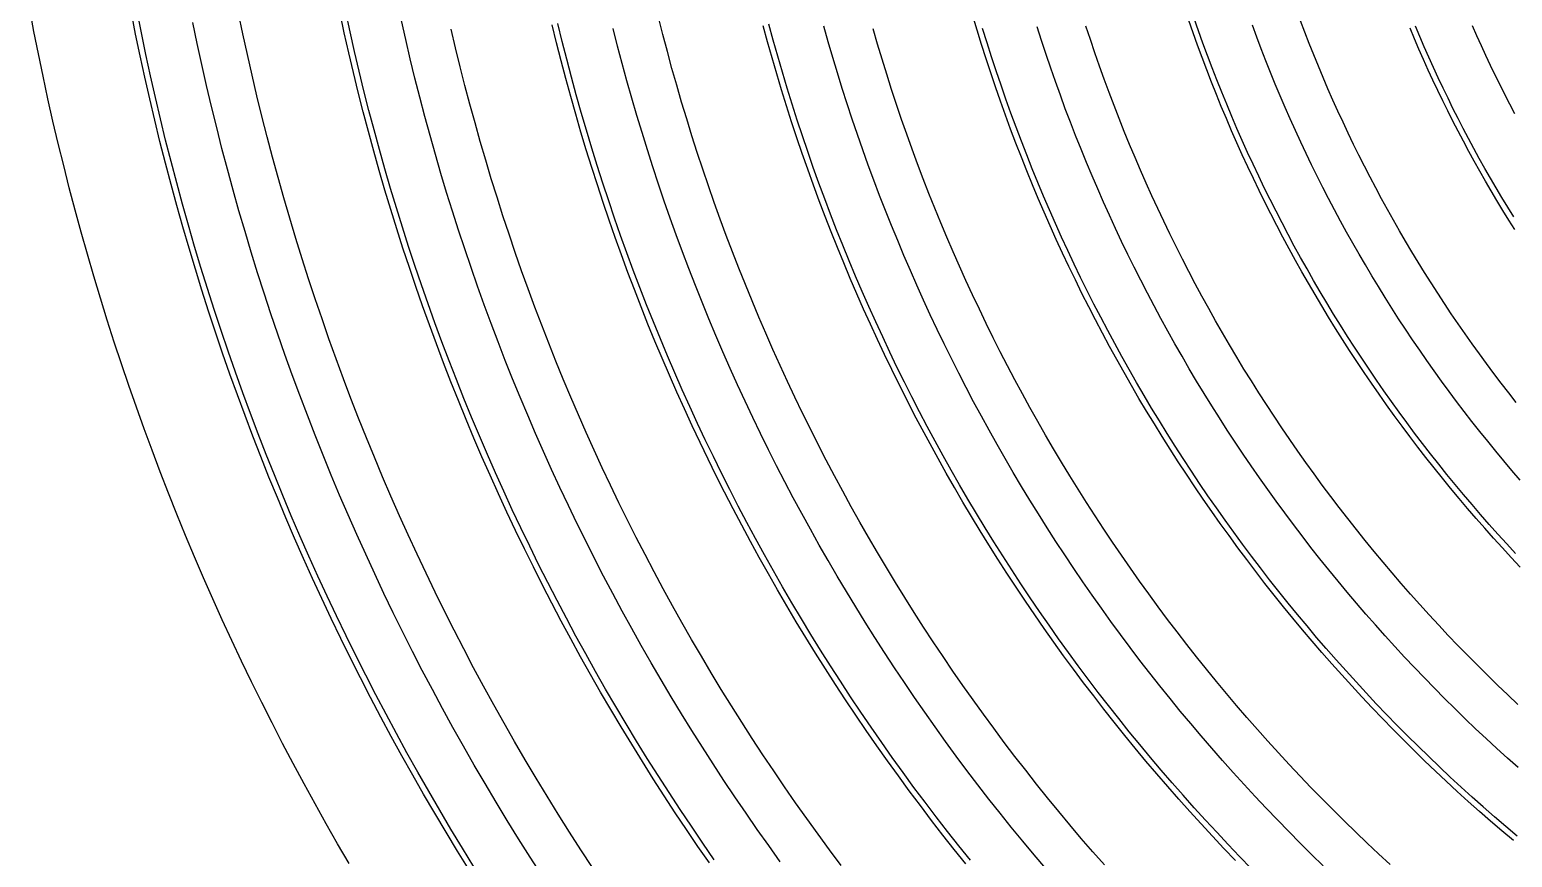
# Model space of a CAD drawing. Header units: metres. Extents: x 10 to 1210, y 10 to 2773.
# Drawn here: x 17.5 to 271.5, y 1154.7 to 1296.4 of the extents above; entities that cross this region are included whole.
import ezdxf

# ---------------------------------------------------------------- set-up
doc = ezdxf.new("R2010")
doc.units = ezdxf.units.M
for name, color, linetype in [('ACIKLIK', 5, 'Continuous'), ('CAM_SABLON', 4, 'Continuous'), ('DIS_KENAR_V91_Z3', 1, 'Continuous'), ('LAMBA_T4_Z4', 3, 'Continuous')]:
    doc.layers.add(name, color=color, linetype=linetype)

msp = doc.modelspace()

# ---------------------------------------------------------------- linework, layer by layer
at = {"layer": 'ACIKLIK'}
for points in [[(146.1, 1153.94), (144.12, 1156.69), (142.17, 1159.45), (140.24, 1162.23), (138.33, 1165.03), (136.45, 1167.85), (134.6, 1170.68), (132.76, 1173.53), (130.96, 1176.39), (129.18, 1179.27), (127.42, 1182.17), (125.69, 1185.08), (123.98, 1188), (122.3, 1190.94), (120.65, 1193.89), (119.02, 1196.86), (117.42, 1199.85), (115.84, 1202.84), (114.29, 1205.85), (112.77, 1208.88), (111.27, 1211.91), (109.8, 1214.96), (108.35, 1218.02), (106.94, 1221.1), (105.54, 1224.19), (104.18, 1227.29), (102.84, 1230.4), (101.53, 1233.52), (100.25, 1236.65), (99, 1239.8), (97.77, 1242.95), (96.57, 1246.12), (95.4, 1249.3), (94.26, 1252.48), (93.14, 1255.68), (92.05, 1258.89), (90.99, 1262.1), (89.96, 1265.33), (88.95, 1268.56), (87.98, 1271.8), (87.03, 1275.05), (86.11, 1278.31), (85.22, 1281.58), (84.36, 1284.85), (83.53, 1288.13), (82.72, 1291.42), (81.94, 1294.72), (81.2, 1298.02)], [(105.24, 1151.62), (103.25, 1154.72), (101.28, 1157.84), (99.33, 1160.98), (97.42, 1164.14), (95.53, 1167.31), (93.67, 1170.5), (91.84, 1173.7), (90.04, 1176.93), (88.26, 1180.16), (86.51, 1183.41), (84.79, 1186.68), (83.1, 1189.96), (81.44, 1193.26), (79.81, 1196.57), (78.21, 1199.89), (76.63, 1203.23), (75.09, 1206.58), (73.57, 1209.95), (72.08, 1213.33), (70.63, 1216.72), (69.2, 1220.13), (67.8, 1223.54), (66.43, 1226.97), (65.1, 1230.41), (63.79, 1233.86), (62.51, 1237.33), (61.26, 1240.8), (60.05, 1244.28), (58.86, 1247.78), (57.7, 1251.29), (56.58, 1254.8), (55.48, 1258.33), (54.42, 1261.86), (53.39, 1265.41), (52.38, 1268.96), (51.41, 1272.52), (50.47, 1276.09), (49.57, 1279.67), (48.69, 1283.25), (47.84, 1286.85), (47.03, 1290.45), (46.24, 1294.05), (45.49, 1297.67)], [(191.58, 1152.75), (189.59, 1155.1), (187.62, 1157.46), (185.67, 1159.85), (183.74, 1162.25), (181.83, 1164.67), (179.95, 1167.11), (178.08, 1169.56), (176.24, 1172.03), (174.42, 1174.51), (172.62, 1177.01), (170.84, 1179.53), (169.08, 1182.06), (167.35, 1184.61), (165.64, 1187.17), (163.95, 1189.74), (162.28, 1192.33), (160.64, 1194.94), (159.02, 1197.56), (157.42, 1200.19), (155.85, 1202.84), (154.29, 1205.5), (152.76, 1208.17), (151.26, 1210.86), (149.78, 1213.56), (148.32, 1216.28), (146.89, 1219), (145.47, 1221.74), (144.09, 1224.49), (142.73, 1227.26), (141.39, 1230.03), (140.07, 1232.82), (138.78, 1235.61), (137.52, 1238.42), (136.28, 1241.24), (135.06, 1244.07), (133.87, 1246.91), (132.7, 1249.76), (131.56, 1252.63), (130.45, 1255.5), (129.35, 1258.38), (128.29, 1261.27), (127.25, 1264.17), (126.23, 1267.07), (125.24, 1269.99), (124.28, 1272.92), (123.34, 1275.85), (122.42, 1278.79), (121.54, 1281.74), (120.67, 1284.7), (119.84, 1287.66), (119.03, 1290.64), (118.24, 1293.62), (117.49, 1296.6)], [(239.1, 1153.25), (237.11, 1155.19), (235.14, 1157.14), (233.19, 1159.11), (231.25, 1161.1), (229.33, 1163.1), (227.43, 1165.12), (225.55, 1167.16), (223.68, 1169.22), (221.83, 1171.29), (220, 1173.37), (218.19, 1175.48), (216.4, 1177.59), (214.62, 1179.73), (212.87, 1181.88), (211.13, 1184.04), (209.41, 1186.22), (207.71, 1188.41), (206.03, 1190.62), (204.37, 1192.85), (202.73, 1195.08), (201.11, 1197.34), (199.51, 1199.6), (197.93, 1201.88), (196.37, 1204.18), (194.82, 1206.48), (193.3, 1208.8), (191.8, 1211.14), (190.32, 1213.49), (188.86, 1215.85), (187.42, 1218.22), (186, 1220.6), (184.6, 1223), (183.23, 1225.41), (181.87, 1227.83), (180.54, 1230.26), (179.22, 1232.71), (177.93, 1235.16), (176.66, 1237.63), (175.41, 1240.11), (174.18, 1242.6), (172.98, 1245.1), (171.79, 1247.61), (170.63, 1250.13), (169.49, 1252.66), (168.38, 1255.2), (167.28, 1257.75), (166.21, 1260.31), (165.16, 1262.88), (164.13, 1265.45), (163.12, 1268.04), (162.14, 1270.63), (161.18, 1273.24), (160.24, 1275.85), (159.33, 1278.47), (158.43, 1281.1), (157.56, 1283.73), (156.72, 1286.38), (155.9, 1289.03), (155.1, 1291.68), (154.32, 1294.35), (153.57, 1297.02)], [(272.48, 1170.05), (270.64, 1171.69), (268.81, 1173.35), (266.99, 1175.03), (265.2, 1176.72), (263.41, 1178.43), (261.64, 1180.15), (259.89, 1181.89), (258.15, 1183.64), (256.43, 1185.41), (254.72, 1187.2), (253.03, 1188.99), (251.35, 1190.81), (249.69, 1192.64), (248.05, 1194.48), (246.42, 1196.34), (244.81, 1198.21), (243.21, 1200.09), (241.63, 1201.99), (240.07, 1203.9), (238.52, 1205.83), (236.99, 1207.77), (235.48, 1209.72), (233.99, 1211.69), (232.51, 1213.67), (231.05, 1215.66), (229.61, 1217.66), (228.18, 1219.68), (226.77, 1221.71), (225.38, 1223.75), (224.01, 1225.8), (222.66, 1227.87), (221.32, 1229.94), (220, 1232.03), (218.7, 1234.13), (217.42, 1236.24), (216.16, 1238.37), (214.92, 1240.5), (213.69, 1242.64), (212.48, 1244.8), (211.29, 1246.96), (210.13, 1249.14), (208.98, 1251.33), (207.85, 1253.52), (206.73, 1255.73), (205.64, 1257.94), (204.57, 1260.17), (203.52, 1262.4), (202.48, 1264.64), (201.47, 1266.89), (200.47, 1269.15), (199.5, 1271.42), (198.54, 1273.7), (197.61, 1275.99), (196.69, 1278.28), (195.8, 1280.58), (194.92, 1282.89), (194.07, 1285.21), (193.23, 1287.53), (192.42, 1289.86), (191.62, 1292.2), (190.85, 1294.55), (190.1, 1296.9)], [(272.83, 1219.3), (271.42, 1220.94), (270.02, 1222.59), (268.64, 1224.25), (267.27, 1225.93), (265.91, 1227.62), (264.57, 1229.32), (263.25, 1231.03), (261.94, 1232.75), (260.64, 1234.48), (259.36, 1236.23), (258.1, 1237.99), (256.85, 1239.75), (255.62, 1241.53), (254.4, 1243.32), (253.2, 1245.12), (252.01, 1246.93), (250.84, 1248.75), (249.68, 1250.58), (248.55, 1252.42), (247.42, 1254.27), (246.32, 1256.13), (245.23, 1258), (244.15, 1259.88), (243.09, 1261.77), (242.05, 1263.66), (241.03, 1265.57), (240.02, 1267.49), (239.03, 1269.41), (238.06, 1271.34), (237.1, 1273.28), (236.16, 1275.23), (235.24, 1277.19), (234.33, 1279.16), (233.44, 1281.13), (232.57, 1283.11), (231.72, 1285.1), (230.88, 1287.09), (230.06, 1289.1), (229.26, 1291.11), (228.47, 1293.12), (227.71, 1295.15), (226.96, 1297.18)], [(271.93, 1282), (271.07, 1283.65), (270.22, 1285.3), (269.38, 1286.96), (268.56, 1288.63), (267.75, 1290.3), (266.96, 1291.98), (266.18, 1293.67), (265.42, 1295.37), (264.67, 1297.07)]]:
    msp.add_lwpolyline(points, dxfattribs=at)
at = {"layer": 'CAM_SABLON'}
for points in [[(93.64, 1153.07), (91.66, 1156.28), (89.7, 1159.5), (87.78, 1162.74), (85.88, 1166), (84.01, 1169.27), (82.16, 1172.56), (80.35, 1175.87), (78.57, 1179.19), (76.81, 1182.52), (75.09, 1185.88), (73.39, 1189.24), (71.72, 1192.62), (70.08, 1196.02), (68.48, 1199.43), (66.9, 1202.85), (65.35, 1206.29), (63.83, 1209.74), (62.34, 1213.2), (60.88, 1216.68), (59.46, 1220.17), (58.06, 1223.67), (56.69, 1227.19), (55.36, 1230.71), (54.05, 1234.25), (52.78, 1237.8), (51.54, 1241.35), (50.32, 1244.92), (49.14, 1248.5), (47.99, 1252.1), (46.88, 1255.7), (45.79, 1259.31), (44.74, 1262.92), (43.71, 1266.55), (42.72, 1270.19), (41.76, 1273.84), (40.83, 1277.49), (39.94, 1281.15), (39.07, 1284.82), (38.24, 1288.5), (37.44, 1292.18), (36.67, 1295.87), (35.94, 1299.57)], [(134.8, 1154.29), (132.82, 1157.14), (130.87, 1160), (128.95, 1162.88), (127.05, 1165.78), (125.17, 1168.69), (123.33, 1171.62), (121.5, 1174.57), (119.7, 1177.53), (117.93, 1180.51), (116.19, 1183.5), (114.47, 1186.51), (112.78, 1189.53), (111.11, 1192.57), (109.47, 1195.62), (107.86, 1198.69), (106.27, 1201.77), (104.71, 1204.86), (103.18, 1207.97), (101.67, 1211.09), (100.2, 1214.22), (98.75, 1217.37), (97.32, 1220.53), (95.93, 1223.7), (94.56, 1226.88), (93.22, 1230.07), (91.91, 1233.28), (90.62, 1236.5), (89.37, 1239.73), (88.14, 1242.97), (86.94, 1246.22), (85.77, 1249.48), (84.63, 1252.75), (83.52, 1256.03), (82.43, 1259.32), (81.37, 1262.62), (80.35, 1265.93), (79.35, 1269.25), (78.38, 1272.57), (77.44, 1275.91), (76.53, 1279.25), (75.65, 1282.6), (74.79, 1285.96), (73.97, 1289.32), (73.18, 1292.69), (72.41, 1296.07), (71.68, 1299.46)], [(272.04, 1206.73), (270.52, 1208.37), (269.01, 1210.03), (267.52, 1211.71), (266.04, 1213.39), (264.58, 1215.09), (263.13, 1216.8), (261.69, 1218.53), (260.27, 1220.26), (258.87, 1222.01), (257.48, 1223.78), (256.11, 1225.55), (254.75, 1227.33), (253.41, 1229.13), (252.08, 1230.94), (250.77, 1232.76), (249.48, 1234.59), (248.2, 1236.43), (246.94, 1238.29), (245.69, 1240.15), (244.46, 1242.03), (243.25, 1243.91), (242.05, 1245.81), (240.87, 1247.72), (239.71, 1249.64), (238.56, 1251.56), (237.43, 1253.5), (236.32, 1255.45), (235.22, 1257.4), (234.14, 1259.37), (233.08, 1261.35), (232.04, 1263.33), (231.01, 1265.32), (230, 1267.33), (229.01, 1269.34), (228.04, 1271.36), (227.08, 1273.39), (226.14, 1275.42), (225.22, 1277.47), (224.32, 1279.52), (223.43, 1281.58), (222.56, 1283.65), (221.71, 1285.73), (220.88, 1287.81), (220.07, 1289.9), (219.28, 1292), (218.5, 1294.1), (217.74, 1296.21), (217, 1298.33)], [(178.67, 1154.19), (176.7, 1156.65), (174.74, 1159.13), (172.81, 1161.63), (170.89, 1164.14), (169, 1166.67), (167.14, 1169.22), (165.29, 1171.79), (163.47, 1174.37), (161.67, 1176.96), (159.89, 1179.57), (158.13, 1182.2), (156.4, 1184.84), (154.69, 1187.5), (153.01, 1190.17), (151.34, 1192.86), (149.71, 1195.56), (148.09, 1198.27), (146.5, 1201), (144.93, 1203.74), (143.39, 1206.5), (141.87, 1209.27), (140.37, 1212.05), (138.9, 1214.85), (137.46, 1217.66), (136.03, 1220.48), (134.64, 1223.31), (133.26, 1226.16), (131.92, 1229.01), (130.59, 1231.88), (129.3, 1234.76), (128.02, 1237.65), (126.78, 1240.56), (125.56, 1243.47), (124.36, 1246.39), (123.19, 1249.33), (122.04, 1252.27), (120.92, 1255.22), (119.83, 1258.19), (118.76, 1261.16), (117.72, 1264.14), (116.71, 1267.14), (115.72, 1270.14), (114.75, 1273.14), (113.82, 1276.16), (112.91, 1279.19), (112.02, 1282.22), (111.17, 1285.26), (110.34, 1288.31), (109.53, 1291.36), (108.75, 1294.42), (108, 1297.49)], [(226.77, 1152.8), (224.78, 1154.85), (222.8, 1156.91), (220.85, 1158.99), (218.91, 1161.08), (216.99, 1163.19), (215.09, 1165.32), (213.21, 1167.47), (211.35, 1169.63), (209.5, 1171.81), (207.68, 1174), (205.87, 1176.21), (204.09, 1178.44), (202.32, 1180.68), (200.57, 1182.94), (198.85, 1185.21), (197.14, 1187.49), (195.45, 1189.79), (193.78, 1192.11), (192.14, 1194.44), (190.51, 1196.79), (188.9, 1199.14), (187.32, 1201.52), (185.75, 1203.9), (184.21, 1206.3), (182.69, 1208.72), (181.19, 1211.14), (179.71, 1213.58), (178.25, 1216.04), (176.81, 1218.5), (175.39, 1220.98), (174, 1223.47), (172.63, 1225.97), (171.28, 1228.48), (169.95, 1231.01), (168.64, 1233.55), (167.36, 1236.09), (166.09, 1238.65), (164.85, 1241.22), (163.64, 1243.8), (162.44, 1246.4), (161.27, 1249), (160.12, 1251.61), (159, 1254.23), (157.89, 1256.86), (156.81, 1259.5), (155.75, 1262.15), (154.72, 1264.81), (153.71, 1267.48), (152.72, 1270.16), (151.76, 1272.85), (150.82, 1275.54), (149.9, 1278.24), (149, 1280.95), (148.13, 1283.67), (147.29, 1286.39), (146.47, 1289.13), (145.67, 1291.87), (144.89, 1294.61), (144.14, 1297.37)], [(272.31, 1158.32), (270.36, 1159.96), (268.43, 1161.62), (266.52, 1163.31), (264.61, 1165), (262.73, 1166.72), (260.86, 1168.44), (259, 1170.19), (257.16, 1171.95), (255.33, 1173.73), (253.52, 1175.52), (251.73, 1177.33), (249.95, 1179.16), (248.19, 1181), (246.44, 1182.86), (244.72, 1184.73), (243, 1186.61), (241.31, 1188.52), (239.62, 1190.43), (237.96, 1192.36), (236.32, 1194.31), (234.69, 1196.27), (233.07, 1198.24), (231.48, 1200.23), (229.9, 1202.23), (228.34, 1204.24), (226.8, 1206.27), (225.27, 1208.31), (223.77, 1210.37), (222.28, 1212.43), (220.81, 1214.52), (219.36, 1216.61), (217.92, 1218.72), (216.51, 1220.83), (215.11, 1222.97), (213.73, 1225.11), (212.37, 1227.26), (211.03, 1229.43), (209.71, 1231.61), (208.4, 1233.8), (207.12, 1236), (205.86, 1238.21), (204.61, 1240.44), (203.39, 1242.67), (202.18, 1244.91), (200.99, 1247.17), (199.83, 1249.43), (198.68, 1251.71), (197.55, 1254), (196.45, 1256.29), (195.36, 1258.6), (194.29, 1260.91), (193.24, 1263.23), (192.22, 1265.57), (191.21, 1267.91), (190.23, 1270.26), (189.26, 1272.61), (188.32, 1274.98), (187.39, 1277.36), (186.49, 1279.74), (185.61, 1282.13), (184.75, 1284.53), (183.91, 1286.93), (183.09, 1289.35), (182.29, 1291.77), (181.51, 1294.19), (180.76, 1296.63)], [(271.73, 1264.36), (270.71, 1266.01), (269.71, 1267.66), (268.72, 1269.33), (267.74, 1271), (266.78, 1272.68), (265.83, 1274.37), (264.9, 1276.07), (263.99, 1277.78), (263.08, 1279.49), (262.2, 1281.21), (261.32, 1282.94), (260.47, 1284.68), (259.63, 1286.43), (258.8, 1288.18), (257.99, 1289.94), (257.19, 1291.7), (256.41, 1293.48), (255.65, 1295.26), (254.9, 1297.04)]]:
    msp.add_lwpolyline(points, dxfattribs=at)
at = {"layer": 'DIS_KENAR_V91_Z3'}
for points in [[(72.27, 1153.61), (70.29, 1157), (68.34, 1160.41), (66.42, 1163.84), (64.53, 1167.28), (62.67, 1170.74), (60.85, 1174.21), (59.05, 1177.7), (57.28, 1181.21), (55.54, 1184.73), (53.84, 1188.27), (52.16, 1191.82), (50.52, 1195.39), (48.9, 1198.97), (47.32, 1202.56), (45.77, 1206.17), (44.25, 1209.79), (42.77, 1213.43), (41.31, 1217.07), (39.89, 1220.73), (38.5, 1224.41), (37.14, 1228.09), (35.81, 1231.79), (34.52, 1235.49), (33.25, 1239.21), (32.02, 1242.94), (30.83, 1246.68), (29.66, 1250.43), (28.53, 1254.19), (27.43, 1257.96), (26.37, 1261.74), (25.33, 1265.53), (24.33, 1269.33), (23.37, 1273.14), (22.43, 1276.95), (21.53, 1280.77), (20.67, 1284.6), (19.83, 1288.44), (19.03, 1292.28), (18.27, 1296.14), (17.54, 1299.99)], [(113.94, 1152.95), (111.95, 1155.97), (109.99, 1159.02), (108.06, 1162.08), (106.15, 1165.16), (104.28, 1168.26), (102.42, 1171.37), (100.6, 1174.5), (98.8, 1177.64), (97.03, 1180.8), (95.29, 1183.98), (93.58, 1187.17), (91.89, 1190.37), (90.23, 1193.59), (88.6, 1196.83), (87, 1200.08), (85.43, 1203.34), (83.88, 1206.61), (82.37, 1209.9), (80.88, 1213.2), (79.42, 1216.52), (77.99, 1219.85), (76.59, 1223.19), (75.22, 1226.54), (73.88, 1229.9), (72.56, 1233.28), (71.28, 1236.66), (70.03, 1240.06), (68.8, 1243.47), (67.61, 1246.89), (66.45, 1250.32), (65.31, 1253.76), (64.21, 1257.21), (63.13, 1260.67), (62.09, 1264.13), (61.08, 1267.61), (60.09, 1271.1), (59.14, 1274.59), (58.22, 1278.09), (57.33, 1281.6), (56.47, 1285.12), (55.64, 1288.65), (54.84, 1292.18), (54.07, 1295.72), (53.33, 1299.26)], [(201.61, 1153.4), (199.63, 1155.66), (197.66, 1157.94), (195.71, 1160.24), (193.79, 1162.55), (191.88, 1164.88), (190, 1167.23), (188.14, 1169.6), (186.29, 1171.98), (184.47, 1174.37), (182.67, 1176.79), (180.89, 1179.21), (179.13, 1181.66), (177.39, 1184.12), (175.68, 1186.59), (173.98, 1189.08), (172.31, 1191.58), (170.66, 1194.1), (169.03, 1196.63), (167.42, 1199.18), (165.84, 1201.74), (164.28, 1204.31), (162.74, 1206.9), (161.22, 1209.5), (159.73, 1212.11), (158.26, 1214.74), (156.81, 1217.38), (155.38, 1220.03), (153.98, 1222.7), (152.6, 1225.37), (151.25, 1228.06), (149.92, 1230.76), (148.61, 1233.47), (147.32, 1236.2), (146.06, 1238.93), (144.83, 1241.68), (143.61, 1244.43), (142.43, 1247.2), (141.26, 1249.97), (140.12, 1252.76), (139.01, 1255.56), (137.91, 1258.36), (136.85, 1261.18), (135.81, 1264), (134.79, 1266.84), (133.8, 1269.68), (132.83, 1272.53), (131.89, 1275.39), (130.97, 1278.26), (130.07, 1281.13), (129.21, 1284.01), (128.36, 1286.91), (127.55, 1289.8), (126.76, 1292.71), (125.99, 1295.62), (125.25, 1298.54)], [(272.17, 1232.6), (270.88, 1234.24), (269.6, 1235.9), (268.33, 1237.56), (267.07, 1239.24), (265.84, 1240.93), (264.61, 1242.63), (263.4, 1244.34), (262.21, 1246.06), (261.03, 1247.79), (259.87, 1249.54), (258.72, 1251.29), (257.59, 1253.05), (256.47, 1254.82), (255.37, 1256.6), (254.28, 1258.39), (253.21, 1260.19), (252.15, 1262), (251.11, 1263.82), (250.09, 1265.65), (249.08, 1267.48), (248.09, 1269.33), (247.12, 1271.18), (246.16, 1273.04), (245.22, 1274.91), (244.29, 1276.79), (243.38, 1278.68), (242.49, 1280.57), (241.61, 1282.47), (240.75, 1284.38), (239.91, 1286.3), (239.08, 1288.22), (238.27, 1290.16), (237.48, 1292.09), (236.7, 1294.04), (235.94, 1295.99), (235.2, 1297.95)], [(156.52, 1153.31), (154.53, 1155.97), (152.57, 1158.64), (150.64, 1161.33), (148.72, 1164.04), (146.83, 1166.77), (144.97, 1169.51), (143.12, 1172.26), (141.31, 1175.04), (139.51, 1177.83), (137.74, 1180.63), (136, 1183.45), (134.28, 1186.29), (132.58, 1189.14), (130.91, 1192), (129.26, 1194.88), (127.64, 1197.77), (126.05, 1200.68), (124.48, 1203.6), (122.94, 1206.54), (121.42, 1209.48), (119.92, 1212.44), (118.46, 1215.42), (117.02, 1218.41), (115.6, 1221.41), (114.21, 1224.42), (112.85, 1227.44), (111.52, 1230.48), (110.21, 1233.52), (108.93, 1236.58), (107.67, 1239.65), (106.44, 1242.73), (105.24, 1245.82), (104.06, 1248.92), (102.92, 1252.03), (101.8, 1255.15), (100.7, 1258.28), (99.64, 1261.42), (98.6, 1264.57), (97.59, 1267.73), (96.6, 1270.9), (95.65, 1274.07), (94.72, 1277.26), (93.82, 1280.45), (92.95, 1283.65), (92.1, 1286.86), (91.29, 1290.07), (90.5, 1293.29), (89.74, 1296.52)], [(250.57, 1153.44), (248.58, 1155.28), (246.61, 1157.13), (244.66, 1159), (242.72, 1160.89), (240.8, 1162.8), (238.89, 1164.72), (237, 1166.66), (235.13, 1168.61), (233.28, 1170.58), (231.44, 1172.57), (229.63, 1174.57), (227.82, 1176.59), (226.04, 1178.62), (224.27, 1180.67), (222.53, 1182.74), (220.8, 1184.82), (219.08, 1186.91), (217.39, 1189.02), (215.72, 1191.14), (214.06, 1193.28), (212.42, 1195.44), (210.8, 1197.6), (209.2, 1199.79), (207.62, 1201.98), (206.06, 1204.19), (204.52, 1206.41), (203, 1208.65), (201.5, 1210.9), (200.01, 1213.16), (198.55, 1215.44), (197.11, 1217.73), (195.68, 1220.03), (194.28, 1222.34), (192.89, 1224.66), (191.53, 1227), (190.19, 1229.35), (188.87, 1231.71), (187.57, 1234.08), (186.29, 1236.46), (185.03, 1238.86), (183.79, 1241.26), (182.57, 1243.68), (181.37, 1246.1), (180.2, 1248.54), (179.04, 1250.99), (177.91, 1253.45), (176.8, 1255.91), (175.71, 1258.39), (174.64, 1260.87), (173.6, 1263.37), (172.57, 1265.87), (171.57, 1268.38), (170.59, 1270.91), (169.63, 1273.44), (168.7, 1275.97), (167.78, 1278.52), (166.89, 1281.07), (166.02, 1283.64), (165.17, 1286.2), (164.35, 1288.78), (163.55, 1291.36), (162.77, 1293.96), (162.01, 1296.55)], [(272.45, 1180.88), (270.7, 1182.52), (268.97, 1184.18), (267.25, 1185.86), (265.55, 1187.55), (263.86, 1189.25), (262.18, 1190.97), (260.52, 1192.7), (258.88, 1194.45), (257.25, 1196.21), (255.64, 1197.99), (254.04, 1199.78), (252.45, 1201.58), (250.89, 1203.4), (249.34, 1205.23), (247.8, 1207.08), (246.28, 1208.94), (244.78, 1210.81), (243.3, 1212.69), (241.83, 1214.59), (240.38, 1216.5), (238.94, 1218.42), (237.52, 1220.36), (236.12, 1222.31), (234.73, 1224.27), (233.37, 1226.24), (232.01, 1228.22), (230.68, 1230.22), (229.37, 1232.22), (228.07, 1234.24), (226.79, 1236.27), (225.52, 1238.31), (224.28, 1240.36), (223.05, 1242.43), (221.84, 1244.5), (220.65, 1246.58), (219.48, 1248.68), (218.33, 1250.78), (217.19, 1252.9), (216.07, 1255.02), (214.97, 1257.15), (213.89, 1259.3), (212.83, 1261.45), (211.79, 1263.61), (210.77, 1265.78), (209.76, 1267.96), (208.77, 1270.15), (207.81, 1272.34), (206.86, 1274.55), (205.93, 1276.76), (205.02, 1278.98), (204.14, 1281.21), (203.27, 1283.45), (202.42, 1285.69), (201.58, 1287.94), (200.77, 1290.2), (199.98, 1292.47), (199.21, 1294.74), (198.46, 1297.02)]]:
    msp.add_lwpolyline(points, dxfattribs=at)
at = {"layer": 'LAMBA_T4_Z4'}
for points in [[(92.8, 1152.55), (90.81, 1155.76), (88.85, 1158.99), (86.91, 1162.24), (85.01, 1165.5), (83.14, 1168.78), (81.29, 1172.08), (79.47, 1175.39), (77.68, 1178.72), (75.92, 1182.06), (74.19, 1185.42), (72.49, 1188.8), (70.82, 1192.19), (69.18, 1195.59), (67.57, 1199.01), (65.99, 1202.44), (64.43, 1205.88), (62.91, 1209.34), (61.42, 1212.81), (59.96, 1216.3), (58.53, 1219.8), (57.13, 1223.31), (55.76, 1226.83), (54.42, 1230.36), (53.11, 1233.91), (51.84, 1237.46), (50.59, 1241.03), (49.38, 1244.61), (48.19, 1248.2), (47.04, 1251.79), (45.92, 1255.4), (44.83, 1259.02), (43.77, 1262.65), (42.75, 1266.29), (41.75, 1269.93), (40.79, 1273.59), (39.86, 1277.25), (38.96, 1280.92), (38.1, 1284.6), (37.26, 1288.28), (36.46, 1291.97), (35.69, 1295.67), (34.96, 1299.38)], [(133.98, 1153.72), (132, 1156.57), (130.04, 1159.44), (128.11, 1162.33), (126.21, 1165.23), (124.33, 1168.15), (122.48, 1171.09), (120.65, 1174.05), (118.85, 1177.01), (117.07, 1180), (115.32, 1183), (113.6, 1186.02), (111.9, 1189.05), (110.23, 1192.09), (108.59, 1195.15), (106.97, 1198.22), (105.38, 1201.31), (103.82, 1204.41), (102.28, 1207.53), (100.77, 1210.66), (99.29, 1213.8), (97.84, 1216.95), (96.41, 1220.12), (95.01, 1223.3), (93.64, 1226.49), (92.3, 1229.69), (90.98, 1232.91), (89.69, 1236.13), (88.44, 1239.37), (87.2, 1242.62), (86, 1245.88), (84.83, 1249.14), (83.68, 1252.42), (82.57, 1255.71), (81.48, 1259.01), (80.42, 1262.32), (79.39, 1265.64), (78.39, 1268.96), (77.42, 1272.3), (76.48, 1275.64), (75.56, 1278.99), (74.68, 1282.35), (73.82, 1285.72), (73, 1289.09), (72.2, 1292.47), (71.43, 1295.86), (70.7, 1299.25)], [(271.66, 1157.55), (269.71, 1159.2), (267.77, 1160.87), (265.85, 1162.56), (263.94, 1164.26), (262.05, 1165.98), (260.17, 1167.71), (258.31, 1169.47), (256.47, 1171.23), (254.63, 1173.02), (252.82, 1174.82), (251.02, 1176.63), (249.23, 1178.47), (247.47, 1180.31), (245.71, 1182.17), (243.98, 1184.05), (242.26, 1185.94), (240.56, 1187.85), (238.87, 1189.77), (237.2, 1191.71), (235.55, 1193.66), (233.91, 1195.63), (232.3, 1197.61), (230.7, 1199.6), (229.11, 1201.61), (227.55, 1203.63), (226, 1205.67), (224.47, 1207.72), (222.96, 1209.78), (221.46, 1211.85), (219.99, 1213.94), (218.53, 1216.04), (217.09, 1218.16), (215.67, 1220.28), (214.27, 1222.42), (212.89, 1224.57), (211.52, 1226.73), (210.18, 1228.91), (208.85, 1231.09), (207.54, 1233.29), (206.25, 1235.5), (204.99, 1237.72), (203.74, 1239.95), (202.51, 1242.19), (201.3, 1244.44), (200.11, 1246.71), (198.94, 1248.98), (197.78, 1251.26), (196.65, 1253.56), (195.54, 1255.86), (194.45, 1258.17), (193.38, 1260.49), (192.33, 1262.83), (191.3, 1265.17), (190.29, 1267.52), (189.3, 1269.87), (188.34, 1272.24), (187.39, 1274.62), (186.46, 1277), (185.56, 1279.39), (184.67, 1281.79), (183.81, 1284.19), (182.96, 1286.61), (182.14, 1289.03), (181.34, 1291.46), (180.56, 1293.89), (179.8, 1296.34), (179.07, 1298.78)], [(272.85, 1204.4), (271.31, 1206.04), (269.78, 1207.7), (268.27, 1209.36), (266.77, 1211.04), (265.29, 1212.74), (263.82, 1214.44), (262.36, 1216.16), (260.92, 1217.89), (259.5, 1219.64), (258.09, 1221.39), (256.69, 1223.16), (255.31, 1224.94), (253.95, 1226.73), (252.61, 1228.54), (251.27, 1230.35), (249.96, 1232.18), (248.66, 1234.02), (247.38, 1235.87), (246.11, 1237.73), (244.86, 1239.6), (243.62, 1241.48), (242.41, 1243.38), (241.2, 1245.28), (240.02, 1247.2), (238.85, 1249.12), (237.7, 1251.06), (236.57, 1253), (235.45, 1254.95), (234.35, 1256.92), (233.27, 1258.89), (232.2, 1260.88), (231.15, 1262.87), (230.12, 1264.87), (229.11, 1266.88), (228.11, 1268.9), (227.13, 1270.93), (226.17, 1272.96), (225.23, 1275.01), (224.31, 1277.06), (223.4, 1279.12), (222.51, 1281.19), (221.64, 1283.27), (220.79, 1285.35), (219.95, 1287.44), (219.14, 1289.54), (218.34, 1291.65), (217.56, 1293.76), (216.8, 1295.88), (216.06, 1298)], [(177.9, 1153.56), (175.91, 1156.03), (173.95, 1158.51), (172.01, 1161.02), (170.1, 1163.54), (168.2, 1166.08), (166.33, 1168.63), (164.48, 1171.2), (162.65, 1173.79), (160.84, 1176.39), (159.06, 1179.01), (157.3, 1181.65), (155.56, 1184.3), (153.85, 1186.96), (152.16, 1189.64), (150.49, 1192.33), (148.85, 1195.04), (147.23, 1197.76), (145.63, 1200.5), (144.06, 1203.25), (142.51, 1206.01), (140.99, 1208.79), (139.49, 1211.58), (138.02, 1214.39), (136.56, 1217.2), (135.14, 1220.03), (133.74, 1222.87), (132.36, 1225.72), (131.01, 1228.59), (129.68, 1231.47), (128.38, 1234.35), (127.11, 1237.25), (125.86, 1240.16), (124.63, 1243.09), (123.43, 1246.02), (122.26, 1248.96), (121.11, 1251.91), (119.99, 1254.87), (118.89, 1257.85), (117.82, 1260.83), (116.78, 1263.82), (115.76, 1266.82), (114.77, 1269.83), (113.8, 1272.84), (112.86, 1275.87), (111.95, 1278.9), (111.06, 1281.94), (110.2, 1284.99), (109.37, 1288.05), (108.56, 1291.11), (107.78, 1294.18), (107.03, 1297.26)], [(224.06, 1154.15), (222.08, 1156.22), (220.12, 1158.3), (218.17, 1160.41), (216.25, 1162.53), (214.34, 1164.66), (212.46, 1166.81), (210.59, 1168.98), (208.74, 1171.17), (206.91, 1173.37), (205.1, 1175.58), (203.3, 1177.82), (201.53, 1180.06), (199.78, 1182.33), (198.05, 1184.6), (196.34, 1186.9), (194.64, 1189.21), (192.97, 1191.53), (191.32, 1193.87), (189.69, 1196.22), (188.08, 1198.58), (186.49, 1200.96), (184.92, 1203.36), (183.37, 1205.77), (181.84, 1208.19), (180.33, 1210.62), (178.85, 1213.07), (177.39, 1215.53), (175.94, 1218), (174.52, 1220.49), (173.12, 1222.98), (171.75, 1225.49), (170.39, 1228.01), (169.06, 1230.55), (167.75, 1233.09), (166.46, 1235.65), (165.2, 1238.21), (163.95, 1240.79), (162.73, 1243.38), (161.53, 1245.98), (160.36, 1248.59), (159.2, 1251.21), (158.07, 1253.84), (156.97, 1256.48), (155.88, 1259.13), (154.82, 1261.79), (153.79, 1264.46), (152.77, 1267.13), (151.78, 1269.82), (150.81, 1272.51), (149.87, 1275.21), (148.95, 1277.92), (148.05, 1280.64), (147.18, 1283.37), (146.33, 1286.1), (145.51, 1288.84), (144.71, 1291.59), (143.93, 1294.35), (143.18, 1297.11)], [(271.92, 1262.18), (270.89, 1263.83), (269.86, 1265.48), (268.85, 1267.15), (267.86, 1268.82), (266.88, 1270.5), (265.91, 1272.19), (264.96, 1273.89), (264.02, 1275.59), (263.1, 1277.31), (262.2, 1279.03), (261.31, 1280.76), (260.43, 1282.5), (259.57, 1284.24), (258.72, 1286), (257.89, 1287.76), (257.08, 1289.52), (256.28, 1291.3), (255.5, 1293.08), (254.73, 1294.87), (253.98, 1296.66)]]:
    msp.add_lwpolyline(points, dxfattribs=at)

doc.saveas('drawing.dxf')
